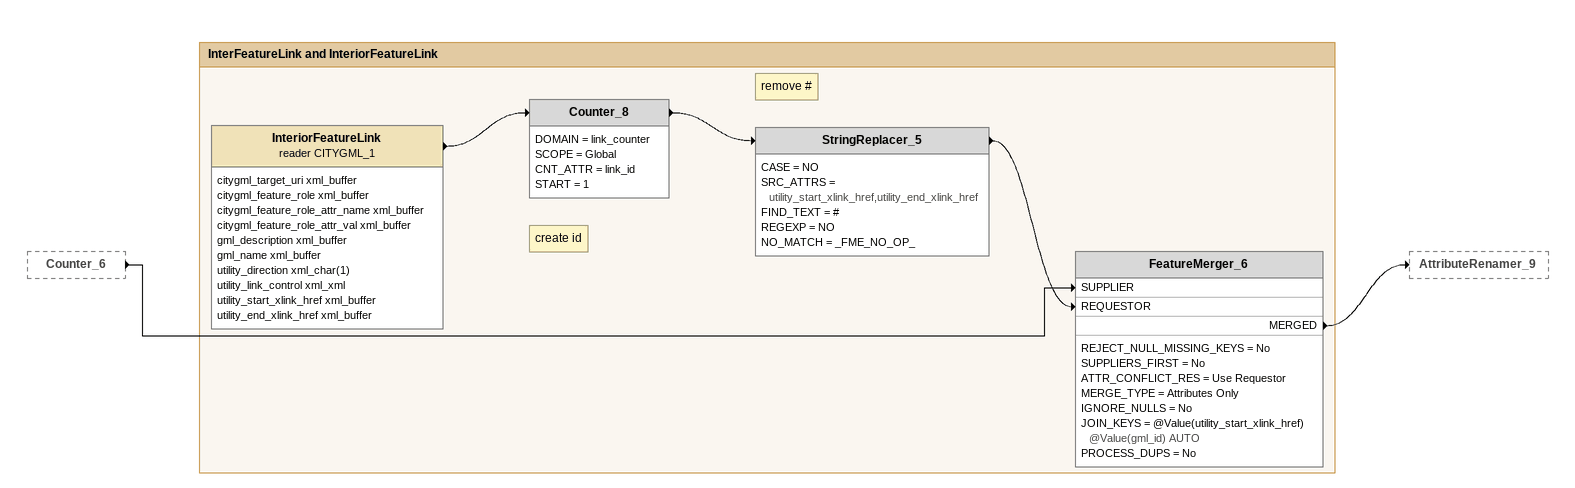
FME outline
Counter_6 [outside]
    -> FeatureMerger_6 [SUPPLIER]

Bookmark: InterFeatureLink and InteriorFeatureLink
InteriorFeatureLink (reader CITYGML_1)
    attributes: citygml_target_uri xml_buffer, citygml_feature_role xml_buffer, citygml_feature_role_attr_name xml_buffer, citygml_feature_role_attr_val xml_buffer, gml_description xml_buffer, gml_name xml_buffer, utility_direction xml_char(1), utility_link_control xml_xml, utility_start_xlink_href xml_buffer, utility_end_xlink_href xml_buffer
    -> Counter_8
Note: create id
Counter_8
    DOMAIN = link_counter
    SCOPE = Global
    CNT_ATTR = link_id
    START = 1
    -> StringReplacer_5
Note: remove #
StringReplacer_5
    CASE = NO
    SRC_ATTRS = utility_start_xlink_href,utility_end_xlink_href
    FIND_TEXT = #
    REGEXP = NO
    NO_MATCH = _FME_NO_OP_
    -> FeatureMerger_6 [REQUESTOR]
FeatureMerger_6
    REJECT_NULL_MISSING_KEYS = No
    SUPPLIERS_FIRST = No
    ATTR_CONFLICT_RES = Use Requestor
    MERGE_TYPE = Attributes Only
    IGNORE_NULLS = No
    JOIN_KEYS = @Value(utility_start_xlink_href) @Value(gml_id) AUTO
    PROCESS_DUPS = No
    MERGED -> AttributeRenamer_9
